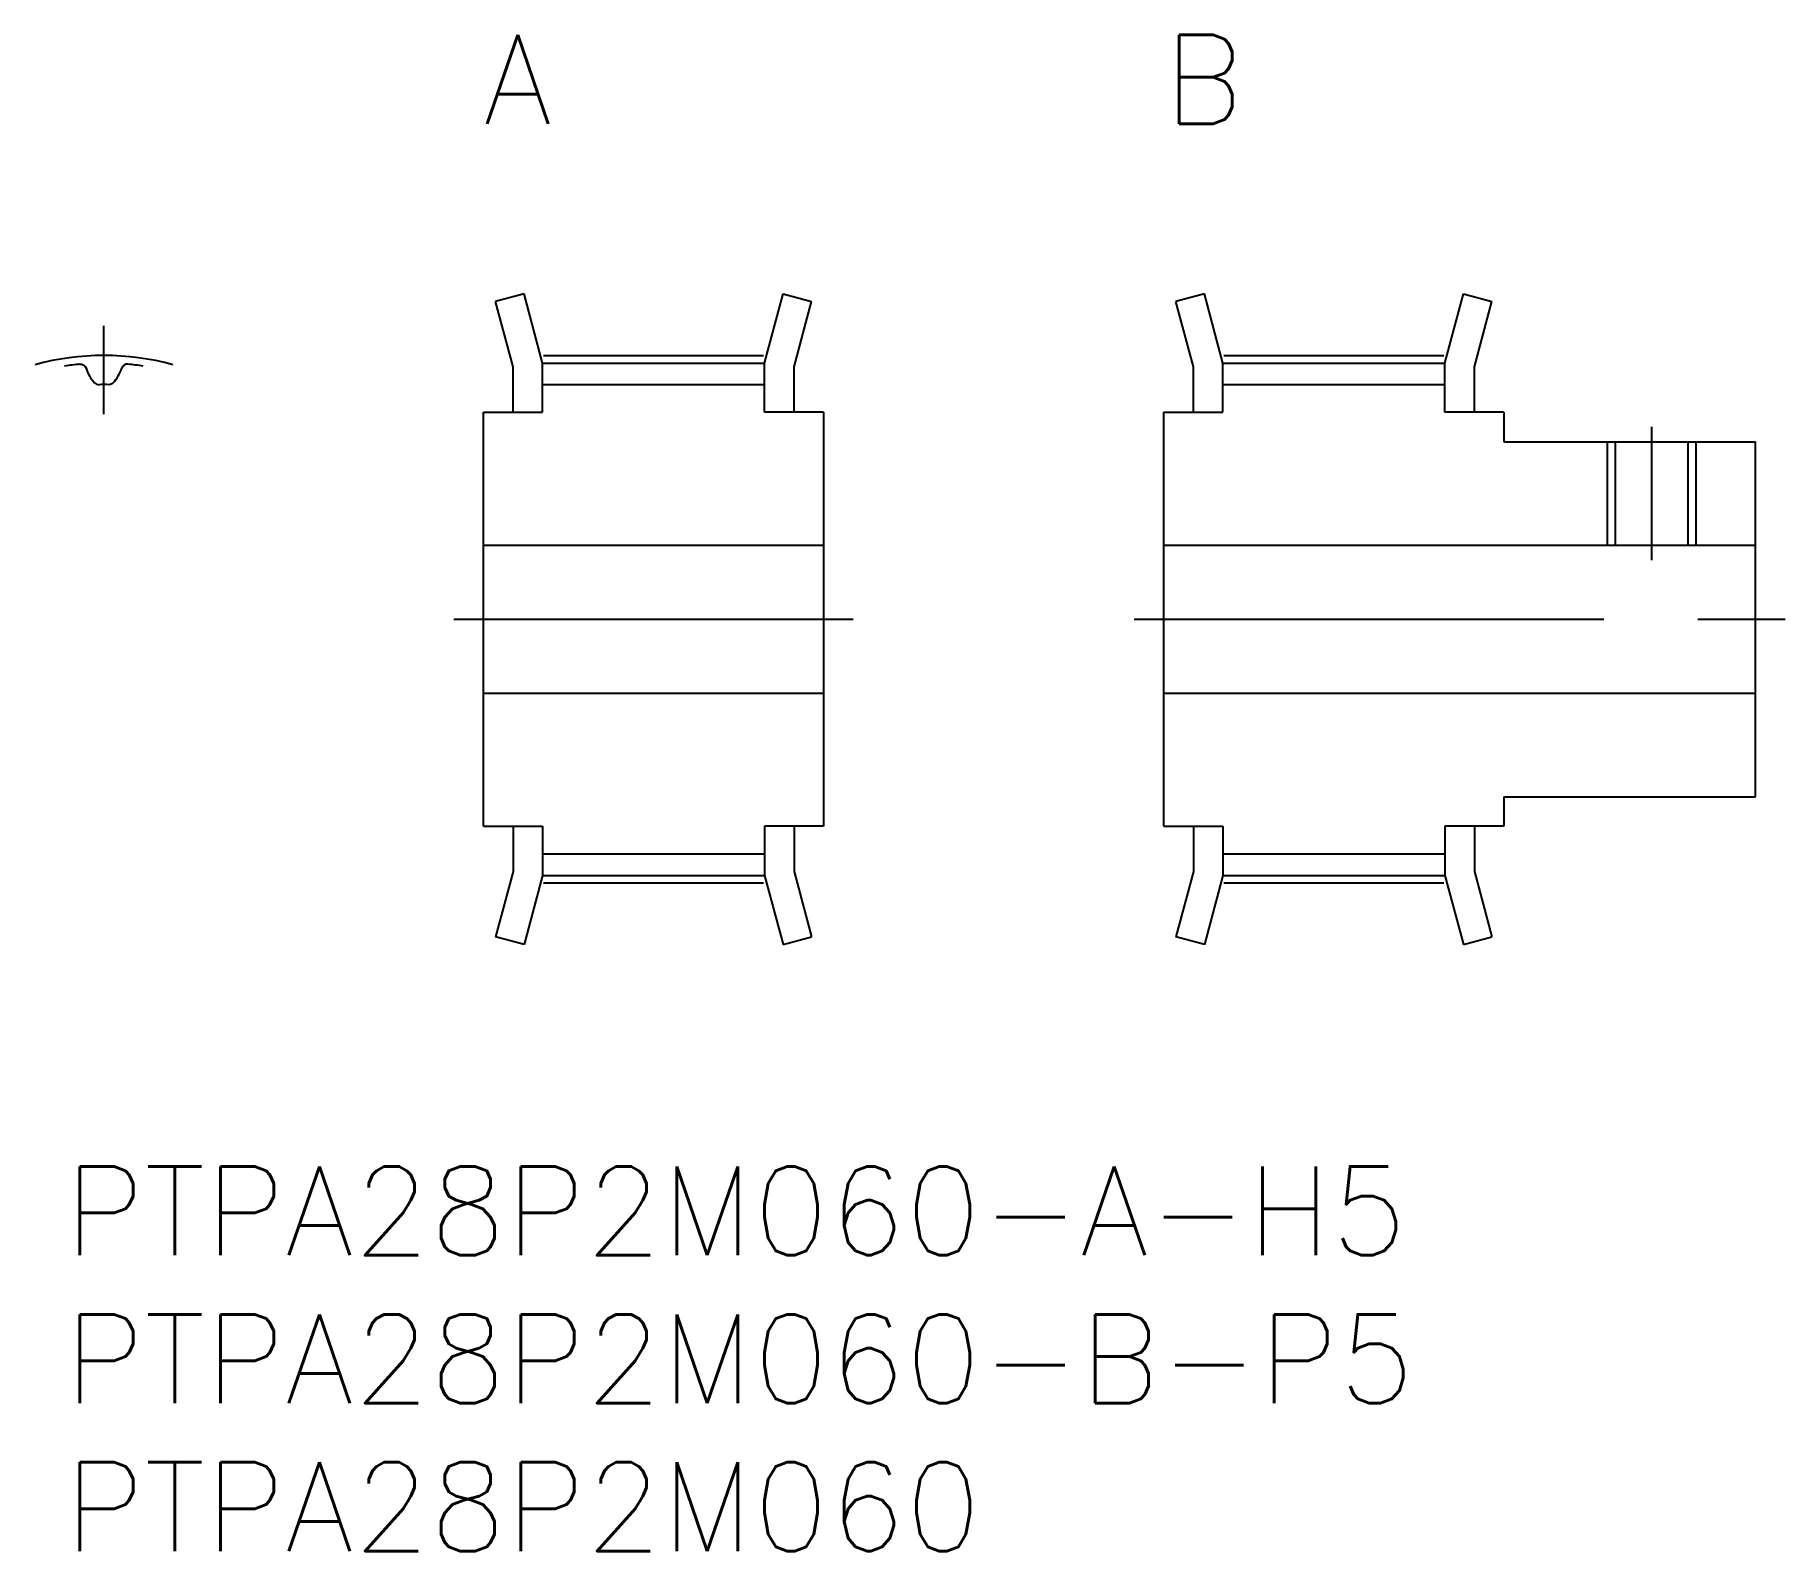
# Model space of a CAD drawing. Extents: x -1 to 58.2, y -13 to 38.2.
import ezdxf

# ---------------------------------------------------------------- set-up
doc = ezdxf.new("R2010")
doc.units = 0
doc.header["$LTSCALE"] = 0.5
doc.linetypes.add('CENTER', pattern=[50.8, 31.75, -6.35, 6.35, -6.35])
for name, color, linetype in [('MSM_CENTER', 1, 'CENTER'), ('MSM_CONTINUOUS', 7, 'CONTINUOUS'), ('MSM_NARROW', 5, 'CONTINUOUS'), ('MSM_PART_NUMBER', 7, 'CONTINUOUS')]:
    doc.layers.add(name, color=color, linetype=linetype)
doc.styles.get("Standard").update_dxf_attribs({"font": 'txt.shx', "height": 3, "bigfont": 'bigfont.shx'})

# ---------------------------------------------------------------- blocks, each defined once
blk = doc.blocks.new('*U105')
at = {"layer": 'MSM_PART_NUMBER'}
blk.add_text('PTPA28P2M060-A-H5', height=3, dxfattribs=at).set_placement((0, -3))
blk = doc.blocks.new('*U106')
at = {"layer": 'MSM_PART_NUMBER'}
blk.add_text('PTPA28P2M060-B-P5', height=3, dxfattribs=at).set_placement((0, -8))
blk = doc.blocks.new('*U107')
at = {"layer": 'MSM_PART_NUMBER'}
blk.add_text('PTPA28P2M060', height=3, dxfattribs=at).set_placement((0, -13))
blk = doc.blocks.new('*U108')
at = {"layer": 'MSM_PART_NUMBER'}
blk.add_text('A', height=3, dxfattribs=at).set_placement((14.16, 35.25))
blk = doc.blocks.new('*U109')
at = {"layer": 'MSM_PART_NUMBER'}
blk.add_text('B', height=3, dxfattribs=at).set_placement((37.16, 35.25))

msp = doc.modelspace()

# ---------------------------------------------------------------- linework, layer by layer
at = {"layer": 'MSM_CENTER'}
for p, q in [((1.33, 25.43), (1.33, 28.415)), ((16.192, 27.415), (23.628, 27.415)), ((39.192, 27.415), (46.628, 27.415)), ((53.66, 20.5), (53.66, 25)), ((13.16, 18.5), (26.66, 18.5)), ((36.16, 18.5), (58.16, 18.5)), ((16.192, 9.585), (23.628, 9.585)), ((39.192, 9.585), (46.628, 9.585))]:
    msp.add_line(p, q, dxfattribs=at)
msp.add_arc((1.33, 18.5), 8.915, 74.84939, 105.15061, dxfattribs=at)
at = {"layer": 'MSM_CONTINUOUS'}
for p, q in [((15.533, 29.5), (14.567, 29.241)), ((15.16, 27.028), (14.567, 29.241)), ((16.16, 27.16), (15.533, 29.5)), ((23.66, 27.16), (24.287, 29.5)), ((24.287, 29.5), (25.253, 29.241)), ((24.66, 27.028), (25.253, 29.241)), ((38.533, 29.5), (37.567, 29.241)), ((38.16, 27.028), (37.567, 29.241)), ((39.16, 27.16), (38.533, 29.5)), ((46.66, 27.16), (47.287, 29.5)), ((47.287, 29.5), (48.253, 29.241)), ((47.66, 27.028), (48.253, 29.241)), ((15.16, 25.5), (15.16, 27.028)), ((16.16, 27.16), (23.66, 27.16)), ((16.16, 25.5), (16.16, 27.16)), ((23.66, 25.5), (23.66, 27.16)), ((24.66, 25.5), (24.66, 27.028)), ((38.16, 25.5), (38.16, 27.028)), ((39.16, 27.16), (46.66, 27.16)), ((39.16, 25.5), (39.16, 27.16)), ((46.66, 25.5), (46.66, 27.16)), ((47.66, 25.5), (47.66, 27.028)), ((16.16, 26.43), (23.66, 26.43)), ((39.16, 26.43), (46.66, 26.43)), ((14.16, 11.5), (14.16, 25.5)), ((14.16, 25.5), (16.16, 25.5)), ((25.66, 25.5), (23.66, 25.5)), ((25.66, 25.5), (25.66, 11.5)), ((37.16, 11.5), (37.16, 25.5)), ((37.16, 25.5), (39.16, 25.5)), ((48.66, 25.5), (46.66, 25.5)), ((48.66, 25.5), (48.66, 24.5)), ((48.66, 24.5), (57.16, 24.5)), ((52.431, 21), (52.431, 24.5)), ((54.889, 21), (54.889, 24.5)), ((57.16, 12.5), (57.16, 24.5)), ((14.16, 21), (25.66, 21)), ((37.16, 21), (57.16, 21)), ((14.16, 16), (25.66, 16)), ((37.16, 16), (57.16, 16)), ((48.66, 12.5), (57.16, 12.5)), ((48.66, 12.5), (48.66, 11.5)), ((14.16, 11.5), (16.16, 11.5)), ((15.16, 11.5), (15.16, 9.972)), ((16.16, 11.5), (16.16, 9.84)), ((25.66, 11.5), (23.66, 11.5)), ((23.66, 11.5), (23.66, 9.84)), ((24.66, 11.5), (24.66, 9.972)), ((37.16, 11.5), (39.16, 11.5)), ((38.16, 11.5), (38.16, 9.972)), ((39.16, 11.5), (39.16, 9.84)), ((48.66, 11.5), (46.66, 11.5)), ((46.66, 11.5), (46.66, 9.84)), ((47.66, 11.5), (47.66, 9.972)), ((16.16, 10.57), (23.66, 10.57)), ((39.16, 10.57), (46.66, 10.57)), ((15.16, 9.972), (14.567, 7.759)), ((16.16, 9.84), (15.533, 7.5)), ((16.16, 9.84), (23.66, 9.84)), ((23.66, 9.84), (24.287, 7.5)), ((24.66, 9.972), (25.253, 7.759)), ((38.16, 9.972), (37.567, 7.759)), ((39.16, 9.84), (38.533, 7.5)), ((39.16, 9.84), (46.66, 9.84)), ((46.66, 9.84), (47.287, 7.5)), ((47.66, 9.972), (48.253, 7.759)), ((15.533, 7.5), (14.567, 7.759)), ((24.287, 7.5), (25.253, 7.759)), ((38.533, 7.5), (37.567, 7.759)), ((47.287, 7.5), (48.253, 7.759))]:
    msp.add_line(p, q, dxfattribs=at)
for centre, radius, start, end in [((1.33, 18.5), 8.66, 95.37097, 98.83443), ((1.995, 27.39), 1.33, 197.78398, 222.39782), ((0.665, 27.39), 1.33, 317.60218, 342.21602), ((2.122, 26.923), 0.2, 84.62903, 162.21602), ((1.33, 18.5), 8.66, 81.16557, 84.62903), ((1.161, 26.628), 0.2, 222.39782, 271.19451), ((1.33, 18.5), 7.93, 88.80549, 91.19451)]:
    msp.add_arc(centre, radius, start, end, dxfattribs=at)
at = {"layer": 'MSM_CONTINUOUS', "extrusion": (0, 0, -1)}
for centre, start, end in [((-0.538, 26.923), 84.62903, 162.21602), ((-1.499, 26.628), 222.39782, 271.19451)]:
    msp.add_arc(centre, 0.2, start, end, dxfattribs=at)
at = {"layer": 'MSM_NARROW'}
for p, q in [((52.16, 21), (52.16, 24.5)), ((55.16, 21), (55.16, 24.5))]:
    msp.add_line(p, q, dxfattribs=at)

# ---------------------------------------------------------------- block references
at = {"layer": 'MSM_CONTINUOUS'}
for name in ['*U108', '*U109', '*U105', '*U106', '*U107']:
    msp.add_blockref(name, (0, 0), dxfattribs=at)

doc.saveas('drawing.dxf')
